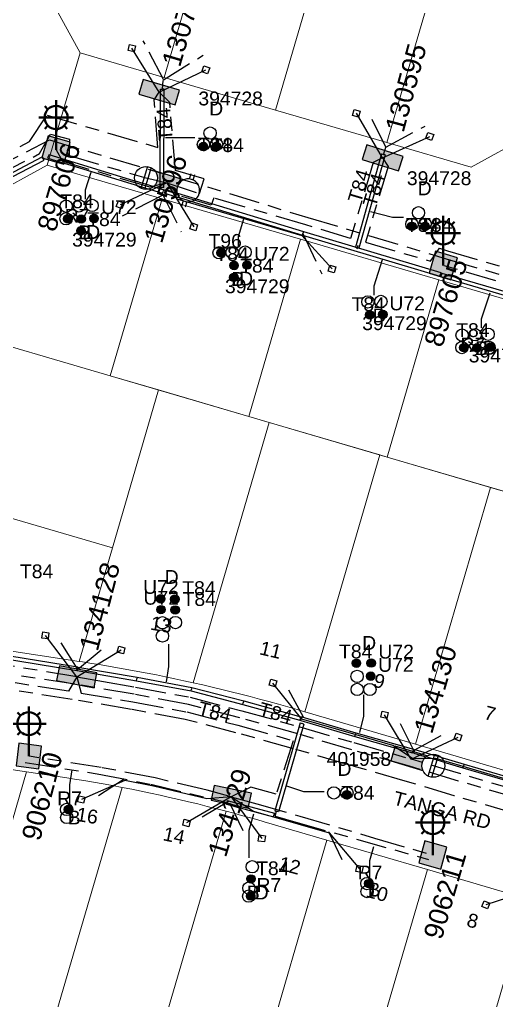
# Model space of a CAD drawing. Header units: metres. Extents: x 302050 to 303650, y 6239465 to 6240758.
# Drawn here: x 302207.6 to 302269.6, y 6239969.4 to 6240096.8 of the extents above; entities that cross this region are included whole.
import ezdxf
from ezdxf.enums import TextEntityAlignment as Align

# ---------------------------------------------------------------- set-up
doc = ezdxf.new("R2010")
doc.units = ezdxf.units.M
doc.linetypes.add('Cable Exist UG', pattern=[8.2, 4, -1.2, 1.8, -1.2])
doc.layers.get('0').update_dxf_attribs({"color": 6})
doc.layers.add('Cadastre Land Parcels_SP_EXT', color=9, linetype='Continuous', lineweight=5)
doc.layers.add('Cadastre Roads_SP_EXT', color=9, linetype='Continuous', lineweight=5)
for name, color, linetype in [('Duct_SP_EXT', 7, 'Continuous'), ('Equip_LV_EXT', 7, 'Continuous'), ('Equip_SP_SL_EXT', 7, 'Continuous'), ('Mains_HV_EXT', 7, 'Continuous'), ('Mains_LV_EXT', 7, 'Continuous'), ('Mains_LV_SL_EXT', 7, 'Continuous'), ('Notes', 7, 'Continuous'), ('Services_SP_EXT', 7, 'Continuous'), ('SupportsUG_SP_LV_EXT', 7, 'Continuous'), ('SupportsUG_SP_LV_SL_EXT', 7, 'Continuous'), ('Trench_SP_EXT', 7, 'Continuous')]:
    doc.layers.add(name, color=color, linetype=linetype)
doc.styles.add('COLUMN_LABEL', font='arial.ttf')
doc.styles.add('iecARIAL', font='arial.ttf', dxfattribs={"height": 2})
doc.styles.add('POLE_LABEL', font='arial.ttf')
doc.styles.get("Standard").update_dxf_attribs({"font": 'arial.ttf'})

# ---------------------------------------------------------------- blocks, each defined once
blk = doc.blocks.new('COLUMN_EXT')
blk.add_hatch(color=256).paths.add_polyline_path([(-1.49, 1.48), (-1.49, -1.49), (1.48, -1.49), (1.48, 1.48)])
blk.add_lwpolyline([(-1.49, -1.49), (1.48, -1.49), (1.48, 1.48), (-1.49, 1.48)], close=True)
for tag, height, style, flags, p in [('ASSET_NUM', 2.5, 'COLUMN_LABEL', 8, (2, 2)), ('STRUCTURE_PLANT_NUMBER', 0.2, 'POLE_LABEL', 9, (1.81, 0.03)), ('STREET_CODE', 0.2, 'COLUMN_LABEL', 9, (1.81, -0.2))]:
    blk.add_attdef(tag, text='', height=height, dxfattribs=dict(style=style, flags=flags)).set_placement(p, align=Align.MIDDLE_LEFT)
at = {"flags": 9}
for tag, p in [('COLUMN_TYPE', (1.81, -0.4)), ('OWNED_BY', (1.81, -0.6)), ('STATE', (1.81, -0.8)), ('USAGE', (1.81, -1)), ('LEGEND', (1.81, -1.2)), ('STREETNAME', (1.81, -1.6)), ('SUBURB', (1.81, -1.8)), ('LOCATION', (1.81, -1.4)), ('NOTES', (1.81, -2))]:
    blk.add_attdef(tag, text='', height=0.2, dxfattribs=at).set_placement(p, align=Align.MIDDLE_LEFT)
at = {"flags": 1}
blk.add_attdef('Z', (1.81, -2.35), '', height=0.2, dxfattribs=at)
blk = doc.blocks.new('PILLAR_EXT')
blk.add_hatch(color=256).paths.add_polyline_path([(-2.475, 0.99), (-2.475, -0.99), (2.475, -0.99), (2.475, 0.99)])
blk.add_lwpolyline([(-2.475, -0.99), (2.475, -0.99), (2.475, 0.99), (-2.475, 0.99)], close=True)
at = {"style": 'iecARIAL', "flags": 8}
blk.add_attdef('ASSET_NUM', (1.5, 3.5), '', height=2.5, dxfattribs=at)
for tag, p, flags in [('OWNED_BY', (0, -0.2), 9), ('STATE', (0, -0.4), 9), ('SUPPORT_TYPE', (0, -0.6), 9), ('USAGE', (0, -0.8), 9), ('LEGEND', (0, -1), 9), ('LOCATION', (0, -1.2), 9), ('NOTES', (0, -1.4), 9), ('STREETNAME', (0, -1.8), 9), ('SUBURB', (0, -2), 1), ('PARENT', (0, -1.6), 9)]:
    blk.add_attdef(tag, p, '', height=0.2, dxfattribs=dict(flags=flags))
blk = doc.blocks.new('DUCT_EXT')
blk.add_circle((0, 0.8), 0.8)
at = {"flags": 1}
blk.add_attdef('Z', (0, 0), '', height=0.2, dxfattribs=at)
at = {"flags": 9}
for tag, p in [('DUCT_CODE', (0, 0)), ('XSECT_TYPE', (0, -0.2)), ('STATE', (0, -0.6)), ('FB_REFERENCE', (0, -0.4)), ('NOTES', (0, -0.8))]:
    blk.add_attdef(tag, text='', height=0.2, dxfattribs=at).set_placement(p, align=Align.MIDDLE_LEFT)
blk = doc.blocks.new('SL_LANTERN_EXT')
at = {"lineweight": 40}
for p, q in [((0, 1.97), (0, 6.47)), ((-1.46, 5.68), (-1.06, 5.28)), ((1.46, 5.68), (1.06, 5.28)), ((-2.25, 4.22), (2.25, 4.22)), ((-1.46, 2.76), (-1.06, 3.16)), ((0, 0), (0, 2.72)), ((1.46, 2.76), (1.06, 3.16))]:
    blk.add_line(p, q, dxfattribs=at)
blk.add_circle((0, 4.22), 1.5, dxfattribs=at)
at = {"style": 'iecARIAL', "flags": 9}
blk.add_attdef('ASSET_NUM', (1.5, 1.5), '', height=2.5, dxfattribs=at)
for tag, p, height, flags in [('CONSTRUCTED_VOLTAGE', (0.98, -0.65), 0.2, 9), ('CONTROL_TYPE', (0.98, -0.85), 0.2, 9), ('LANTERN_PURPOSE', (0.98, -1.05), 0.2, 9), ('LANTERN_TYPE', (0.98, -1.25), 0.2, 9), ('NO_PHASES', (0.98, -1.45), 0.2, 9), ('LNUMBER', (2.18, -3.25), 2.5, 8), ('OPERATING_VOLTAGE', (0.98, -1.65), 0.2, 9), ('ORIENTATION', (0.98, -1.85), 0.2, 9), ('OWNED_BY', (0.98, -2.05), 0.2, 9), ('STATE', (0.98, -2.25), 0.2, 9), ('USAGE', (0.98, -2.45), 0.2, 9), ('CEXIST', (0.98, -2.65), 0.2, 9), ('CNEW', (0.98, -2.85), 0.2, 9), ('CNUMBER', (0.98, -3.05), 0.2, 9), ('CREMOVE', (0.98, -3.25), 0.2, 9), ('CREPLACE', (0.98, -3.45), 0.2, 9), ('LKINGHEIGHT', (0.98, -3.65), 0.2, 9), ('LBRACKET', (0.98, -3.85), 0.2, 9), ('LBRACKETVOCAB', (0.98, -4.05), 0.2, 9), ('LCATEGORY', (0.98, -4.25), 0.2, 9), ('LCHARGE1', (0.98, -4.45), 0.2, 9), ('LCHARGE1PERCENT', (0.98, -4.65), 0.2, 9), ('LCHARGE2', (0.98, -4.85), 0.2, 9), ('LCHARGE2PERCENT', (0.98, -5.05), 0.2, 9), ('LCHARGE3', (0.98, -5.25), 0.2, 9), ('LCHARGE3PERCENT', (0.98, -5.45), 0.2, 9), ('LEXIST', (0.98, -5.65), 0.2, 9), ('LLAMP', (0.98, -5.85), 0.2, 9), ('LLAMPVOCAB', (0.98, -6.05), 0.2, 9), ('LMAST', (0.98, -6.25), 0.2, 9), ('LMASTVOCAB', (0.98, -6.45), 0.2, 9), ('LNEW', (0.98, -6.65), 0.2, 9), ('LANTNUMBER', (0.98, -6.85), 0.2, 9), ('LOUTREACH', (0.98, -7.25), 0.2, 9), ('LOUTREACHVOCAB', (0.98, -7.45), 0.2, 9), ('LRATECODE', (0.98, -7.65), 0.2, 9), ('LREMOVE', (0.98, -7.85), 0.2, 9), ('LREPLACE', (0.98, -8.05), 0.2, 9), ('LTYPE', (0.98, -8.25), 0.2, 9), ('LTYPEVOCAB', (0.98, -8.45), 0.2, 9), ('LEGEND', (0.98, -8.65), 0.2, 9), ('LOCATION', (0.98, -8.85), 0.2, 9), ('NOTES', (0.98, -9.05), 0.2, 9), ('STREETNAME', (0.98, -9.25), 0.2, 9), ('SUBURB', (0.98, -9.45), 0.2, 1)]:
    blk.add_attdef(tag, p, '', height=height, dxfattribs=dict(flags=flags))
blk = doc.blocks.new('CCP_EXT')
at = {"flags": 9}
for tag, p in [('STATE', (0, -1.8)), ('LEGEND', (0, -1.4)), ('LIFE_SUPPORT', (0, -1.6)), ('NOTES', (0, -2))]:
    blk.add_attdef(tag, text='', height=0.2, dxfattribs=at).set_placement(p, align=Align.MIDDLE_LEFT)
blk.add_wipeout([(0, 0.57), (0.57, 0), (0, -0.57), (-0.57, 0)])
blk.add_lwpolyline([(-0.57, 0), (0, 0.57), (0.57, 0), (0, -0.57), (-0.57, 0)])
at = {"flags": 1}
blk.add_attdef('Z', (0, 0), '', height=0.2, dxfattribs=at)
at = {"flags": 9}
for tag, p in [('CCP_TYPE', (0, 0)), ('CONSTRUCTED_VOLTAGE', (0, -0.2)), ('OPERATING_VOLTAGE', (0, -0.6)), ('ORIENTATION', (0, -0.8)), ('OWNED_BY', (0, -1)), ('NO_PHASES', (0, -0.4)), ('USAGE', (0, -1.2))]:
    blk.add_attdef(tag, text='', height=0.2, dxfattribs=at).set_placement(p, align=Align.MIDDLE_LEFT)
blk = doc.blocks.new('LV_UG_LINKS_OPEN_EXT')
for p, q in [((-0.25, 1.47), (-0.25, 2.22)), ((0.25, 1.47), (0.25, 2.22)), ((-0.25, -1.47), (-0.25, -2.22)), ((0.25, -1.47), (0.25, -2.22))]:
    blk.add_line(p, q)
at = {"flags": 9}
for tag, p in [('ACTUAL_STATUS', (0, 0)), ('CONSTRUCTED_VOLTAGE', (0, -0.2)), ('OPERATING_VOLTAGE', (0, -0.6)), ('ORIENTATION', (0, -0.8)), ('STATE', (0, -1)), ('SWITCH_TYPE', (0, -1.2)), ('NO_PHASES', (0, -0.4)), ('USAGE', (0, -1.4)), ('NOTES', (0, -1.6))]:
    blk.add_attdef(tag, text='', height=0.2, dxfattribs=at).set_placement(p, align=Align.MIDDLE_LEFT)
at = {"flags": 1}
blk.add_attdef('Z', (0, 0), '', height=0.2, dxfattribs=at)
blk.add_wipeout([(-0.25, 1.47), (-0.43, 1.43), (-0.61, 1.36), (-0.77, 1.28), (-0.93, 1.17), (-1.07, 1.05), (-1.19, 0.9), (-1.29, 0.75), (-1.38, 0.58), (-1.44, 0.4), (-1.48, 0.22), (-1.49, 0.03), (-1.49, -0.16), (-1.45, -0.34), (-1.4, -0.52), (-1.32, -0.69), (-1.23, -0.85), (-1.11, -1), (-0.98, -1.13), (-0.83, -1.24), (-0.66, -1.34), (-0.49, -1.41), (-0.31, -1.46), (-0.13, -1.49), (0.06, -1.49), (0.25, -1.47), (0.43, -1.43), (0.61, -1.36), (0.77, -1.28), (0.93, -1.17), (1.07, -1.05), (1.19, -0.9), (1.29, -0.75), (1.38, -0.58), (1.44, -0.4), (1.48, -0.22), (1.49, -0.03), (1.49, 0.16), (1.45, 0.34), (1.4, 0.52), (1.32, 0.69), (1.23, 0.85), (1.11, 1), (0.98, 1.13), (0.83, 1.24), (0.66, 1.34), (0.49, 1.41), (0.31, 1.46), (0.13, 1.49), (-0.06, 1.49)])
blk.add_lwpolyline([(0, -1.49, 1), (0, 1.49, 1)], format="xyb", close=True)
blk = doc.blocks.new('LV_UG_LINKS_CLOSED_EXT')
blk.add_wipeout([(-1.06, 1.06), (-1.18, 0.92), (-1.29, 0.76), (-1.37, 0.59), (-1.43, 0.42), (-1.48, 0.23), (-1.49, 0.05), (-1.49, -0.14), (-1.46, -0.33), (-1.41, -0.51), (-1.33, -0.68), (-1.24, -0.84), (-1.12, -0.99), (-0.99, -1.12), (-0.84, -1.24), (-0.68, -1.33), (-0.51, -1.41), (-0.33, -1.46), (-0.14, -1.49), (0.05, -1.49), (0.23, -1.48), (0.42, -1.43), (0.59, -1.37), (0.76, -1.29), (0.92, -1.18), (1.06, -1.06), (1.18, -0.92), (1.29, -0.76), (1.37, -0.59), (1.43, -0.42), (1.48, -0.23), (1.49, -0.05), (1.49, 0.14), (1.46, 0.33), (1.41, 0.51), (1.33, 0.68), (1.24, 0.84), (1.12, 0.99), (0.99, 1.12), (0.84, 1.24), (0.68, 1.33), (0.51, 1.41), (0.33, 1.46), (0.14, 1.49), (-0.05, 1.49), (-0.23, 1.48), (-0.42, 1.43), (-0.59, 1.37), (-0.76, 1.29), (-0.92, 1.18)])
for p, q in [((-0.25, -1.48), (-0.25, 1.48)), ((0.25, -1.48), (0.25, 1.48))]:
    blk.add_line(p, q)
blk.add_circle((0, 0), 1.5)
at = {"flags": 9}
for tag, p in [('ACTUAL_STATUS', (0, 0)), ('CONSTRUCTED_VOLTAGE', (0, -0.2)), ('OPERATING_VOLTAGE', (0, -0.6)), ('ORIENTATION', (0, -0.8)), ('STATE', (0, -1)), ('SWITCH_TYPE', (0, -1.2)), ('NO_PHASES', (0, -0.4)), ('USAGE', (0, -1.4)), ('NOTES', (0, -1.6))]:
    blk.add_attdef(tag, text='', height=0.2, dxfattribs=at).set_placement(p, align=Align.MIDDLE_LEFT)
at = {"flags": 1}
blk.add_attdef('Z', (0, 0), '', height=0.2, dxfattribs=at)
blk = doc.blocks.new('CABLE_LARGE_EXT')
h = blk.add_hatch(color=256)
edge = h.paths.add_edge_path()
edge.add_arc((0, 0.55), 0.55, 0, 360)
blk.add_circle((0, 0.55), 0.55)
at = {"flags": 1}
blk.add_attdef('Z', (0, 0), '', height=0.2, dxfattribs=at)
at = {"flags": 9}
for tag, p in [('COND_CODE', (0, 0)), ('STATE', (0, -0.4)), ('XSECT_SIZE', (0, -0.6)), ('FB_REFERENCE', (0, -0.2)), ('NOTES', (0, -0.8))]:
    blk.add_attdef(tag, text='', height=0.2, dxfattribs=at).set_placement(p, align=Align.MIDDLE_LEFT)

msp = doc.modelspace()

# ---------------------------------------------------------------- linework, layer by layer
at = {"layer": 'Cadastre Land Parcels_SP_EXT', "linetype": 'Continuous'}
for points in [[(302234.74, 6240117.97), (302218.05, 6240122.86), (302211.35, 6240099.94), (302215.42, 6240092.49), (302226.35, 6240089.29), (302234.74, 6240117.97)], [(302249.23, 6240113.73), (302234.74, 6240117.97), (302226.35, 6240089.29), (302240.84, 6240085.05), (302249.23, 6240113.73)], [(302263.72, 6240109.49), (302249.23, 6240113.73), (302240.84, 6240085.05), (302255.33, 6240080.81), (302263.72, 6240109.49)], [(302273.7, 6240081.68), (302280.41, 6240104.6), (302263.72, 6240109.49), (302255.33, 6240080.81), (302266.26, 6240077.61), (302273.7, 6240081.68)], [(302226.1, 6240073.52), (302211.15, 6240077.9), (302203.7, 6240073.83), (302198.64, 6240056.58), (302219.36, 6240050.5), (302226.1, 6240073.52)], [(302244.1, 6240068.25), (302226.1, 6240073.52), (302219.36, 6240050.5), (302237.36, 6240045.23), (302244.1, 6240068.25)], [(302262.09, 6240062.98), (302244.1, 6240068.25), (302237.36, 6240045.23), (302255.36, 6240039.95), (302262.09, 6240062.98)], [(302278.75, 6240051.09), (302276.72, 6240058.7), (302262.09, 6240062.98), (302255.36, 6240039.95), (302273.9, 6240034.52), (302278.75, 6240051.09)], [(302225.62, 6240048.67), (302219.36, 6240050.5), (302198.64, 6240056.58), (302192.66, 6240036.05), (302219.63, 6240028.16), (302225.62, 6240048.67)], [(302240.02, 6240044.45), (302237.36, 6240045.23), (302225.62, 6240048.67), (302219.63, 6240028.16), (302215.31, 6240013.4), (302215.74, 6240013.33), (302216.94, 6240013.14), (302218.15, 6240012.95), (302219.35, 6240012.75), (302220.56, 6240012.54), (302221.76, 6240012.32), (302222.96, 6240012.1), (302224.16, 6240011.87), (302225.35, 6240011.64), (302226.55, 6240011.39), (302227.75, 6240011.14), (302228.94, 6240010.89), (302230.13, 6240010.63), (302240.02, 6240044.45)], [(302254.41, 6240040.23), (302240.02, 6240044.45), (302230.13, 6240010.63), (302231.37, 6240010.34), (302232.61, 6240010.06), (302233.84, 6240009.76), (302235.07, 6240009.46), (302236.31, 6240009.15), (302237.54, 6240008.83), (302238.76, 6240008.51), (302239.99, 6240008.18), (302241.21, 6240007.84), (302242.43, 6240007.49), (302243.65, 6240007.14), (302244.65, 6240006.85), (302254.41, 6240040.23)], [(302268.81, 6240036.01), (302255.36, 6240039.95), (302254.41, 6240040.23), (302244.65, 6240006.85), (302259.05, 6240002.63), (302268.81, 6240036.01)], [(302219.63, 6240028.16), (302192.66, 6240036.05), (302188.97, 6240023.44), (302193.22, 6240016.77), (302215.31, 6240013.4), (302219.63, 6240028.16)], [(302283.21, 6240031.79), (302273.9, 6240034.52), (302268.81, 6240036.01), (302259.05, 6240002.63), (302273.45, 6239998.42), (302283.21, 6240031.79)], [(302208.47, 6239999.07), (302188.92, 6240002.06), (302181.3, 6239997.21), (302179.32, 6239990.41), (302203.83, 6239983.21), (302208.47, 6239999.07)], [(302220.9, 6239997.03), (302219.66, 6239997.26), (302218.42, 6239997.49), (302217.18, 6239997.7), (302215.93, 6239997.92), (302214.69, 6239998.12), (302213.44, 6239998.31), (302208.47, 6239999.07), (302203.83, 6239983.21), (302199.88, 6239969.71), (302211.89, 6239966.2), (302220.9, 6239997.03)], [(302234.41, 6239993.94), (302233.19, 6239994.26), (302231.97, 6239994.57), (302230.75, 6239994.88), (302229.52, 6239995.17), (302228.29, 6239995.46), (302227.07, 6239995.74), (302225.84, 6239996.01), (302224.6, 6239996.28), (302223.37, 6239996.54), (302222.14, 6239996.78), (302220.9, 6239997.03), (302211.89, 6239966.2), (302225.16, 6239962.32), (302234.41, 6239993.94)], [(302247.52, 6239990.18), (302239.38, 6239992.56), (302238.39, 6239992.85), (302237.4, 6239993.13), (302236.4, 6239993.4), (302235.41, 6239993.68), (302234.41, 6239993.94), (302225.16, 6239962.32), (302238.26, 6239958.48), (302247.52, 6239990.18)], [(302260.61, 6239986.35), (302247.52, 6239990.18), (302238.26, 6239958.48), (302251.34, 6239954.65), (302260.61, 6239986.35)], [(302273.69, 6239982.52), (302260.61, 6239986.35), (302251.34, 6239954.65), (302264.43, 6239950.83), (302273.69, 6239982.52)]]:
    msp.add_lwpolyline(points, close=True, dxfattribs=at)
at = {"layer": 'Duct_SP_EXT'}
for p, q in [((302225.9, 6240087.76), (302226.14, 6240087.76)), ((302226.38, 6240087.76), (302226.14, 6240087.76)), ((302203.58, 6240075.32), (302210.52, 6240078.95)), ((302210.52, 6240078.95), (302210.63, 6240078.74)), ((302210.74, 6240078.52), (302210.63, 6240078.74)), ((302211.24, 6240078.81), (302211.31, 6240079.04)), ((302211.38, 6240079.27), (302211.31, 6240079.04)), ((302254.64, 6240079.36), (302251.22, 6240067.22)), ((302255.1, 6240079.23), (302251.68, 6240067.09)), ((302254.64, 6240079.36), (302254.87, 6240079.29)), ((302255.1, 6240079.23), (302254.87, 6240079.29)), ((302203.8, 6240074.9), (302210.74, 6240078.52)), ((302244.33, 6240068.79), (302244.4, 6240069.02)), ((302244.47, 6240069.25), (302244.4, 6240069.02)), ((302251.22, 6240067.22), (302251.45, 6240067.16)), ((302251.68, 6240067.09), (302251.45, 6240067.16)), ((302262.22, 6240063.47), (302262.28, 6240063.7)), ((302262.35, 6240063.93), (302262.28, 6240063.7)), ((302262.35, 6240063.41), (302262.42, 6240063.64)), ((302262.35, 6240063.41), (302276.71, 6240059.19)), ((302262.48, 6240063.87), (302262.42, 6240063.64)), ((302262.48, 6240063.87), (302276.84, 6240059.65)), ((302215.01, 6240012.2), (302215.05, 6240012.44)), ((302215.09, 6240012.68), (302215.05, 6240012.44)), ((302215.06, 6240012.2), (302215.1, 6240012.43)), ((302215.06, 6240012.2), (302215.1, 6240012.43)), ((302215.09, 6240012.68), (302215.14, 6240012.67)), ((302215.14, 6240012.67), (302215.1, 6240012.43)), ((302215.14, 6240012.67), (302215.1, 6240012.43)), ((302215.14, 6240012.67), (302222.84, 6240011.37)), ((302215.01, 6240012.2), (302215.06, 6240012.2)), ((302215.06, 6240012.2), (302222.76, 6240010.89)), ((302222.76, 6240010.89), (302222.8, 6240011.13)), ((302222.84, 6240011.37), (302222.8, 6240011.13)), ((302222.84, 6240011.37), (302229.98, 6240010.03)), ((302222.76, 6240010.89), (302229.87, 6240009.56)), ((302229.98, 6240010.03), (302229.92, 6240009.79)), ((302229.98, 6240010.03), (302236.71, 6240008.28)), ((302229.87, 6240009.56), (302229.92, 6240009.79)), ((302229.87, 6240009.56), (302236.58, 6240007.81)), ((302236.58, 6240007.81), (302236.65, 6240008.04)), ((302236.58, 6240007.81), (302244.02, 6240005.75)), ((302236.71, 6240008.28), (302236.65, 6240008.04)), ((302236.71, 6240008.28), (302244.14, 6240006.21)), ((302244.14, 6240006.21), (302244.08, 6240005.98)), ((302244.14, 6240006.21), (302244.08, 6240005.98)), ((302244.14, 6240006.21), (302244.25, 6240006.19)), ((302244.25, 6240006.19), (302244.18, 6240005.96)), ((302244.25, 6240006.19), (302251.29, 6240004.12)), ((302244.06, 6240005.4), (302240.75, 6239993.99)), ((302244.52, 6240005.26), (302241.21, 6239993.86)), ((302244.02, 6240005.75), (302244.08, 6240005.98)), ((302244.02, 6240005.75), (302244.08, 6240005.98)), ((302244.02, 6240005.75), (302244.11, 6240005.72)), ((302244.06, 6240005.4), (302244.29, 6240005.33)), ((302244.11, 6240005.72), (302244.18, 6240005.96)), ((302244.11, 6240005.72), (302251.16, 6240003.66)), ((302244.52, 6240005.26), (302244.29, 6240005.33)), ((302251.16, 6240003.66), (302251.22, 6240003.89)), ((302251.16, 6240003.66), (302258.64, 6240001.51)), ((302251.29, 6240004.12), (302251.22, 6240003.89)), ((302251.29, 6240004.12), (302258.78, 6240001.98)), ((302258.64, 6240001.51), (302258.71, 6240001.75)), ((302258.64, 6240001.51), (302258.65, 6240001.51)), ((302258.65, 6240001.51), (302258.72, 6240001.74)), ((302258.78, 6240001.98), (302258.71, 6240001.75)), ((302258.79, 6240001.97), (302258.72, 6240001.74)), ((302258.78, 6240001.98), (302258.79, 6240001.97)), ((302265.21, 6239999.58), (302265.28, 6239999.81)), ((302265.35, 6240000.04), (302265.28, 6239999.81)), ((302265.35, 6240000.04), (302273.22, 6239997.74)), ((302265.21, 6239999.58), (302273.09, 6239997.28)), ((302234.45, 6239994.85), (302234.51, 6239995.08)), ((302234.45, 6239994.85), (302240.56, 6239993.21)), ((302234.57, 6239995.31), (302234.51, 6239995.08)), ((302234.57, 6239995.31), (302240.69, 6239993.68)), ((302240.56, 6239993.21), (302240.62, 6239993.44)), ((302240.69, 6239993.68), (302240.62, 6239993.44)), ((302240.75, 6239993.99), (302240.98, 6239993.93)), ((302241.21, 6239993.86), (302240.98, 6239993.93))]:
    msp.add_line(p, q, dxfattribs=at)
for points in [[(302230.36, 6240081.45), (302228.93, 6240081.45), (302226.52, 6240081.44)], [(302216.13, 6240073.47), (302216.13, 6240074.66), (302216.85, 6240076.97)], [(302214.48, 6240071.7), (302215.17, 6240071.18)], [(302257.47, 6240071.09), (302256.04, 6240071.09), (302253.19, 6240071.83)], [(302236.01, 6240067.41), (302236.01, 6240068.6), (302236.74, 6240070.92)], [(302253.67, 6240061), (302253.67, 6240062.19), (302254.74, 6240065.61)], [(302267.6, 6240056.73), (302267.6, 6240057.92), (302268.77, 6240061.28)], [(302265.95, 6240054.96), (302266.65, 6240054.44)], [(302226.93, 6240015.65), (302226.93, 6240012.74), (302226.63, 6240010.73)], [(302226.93, 6240015.65), (302226.93, 6240012.74), (302226.63, 6240010.73)], [(302252.26, 6240009.04), (302252.26, 6240006.27), (302251.76, 6240004.17)], [(302214.08, 6239994.8), (302214.08, 6239997.35), (302214.39, 6239999.3)], [(302247.18, 6239996.46), (302244.5, 6239996.46), (302242.29, 6239997.17)], [(302237.42, 6239987.9), (302237.42, 6239991.47), (302238.03, 6239993.59)], [(302253.09, 6239985.2), (302253.09, 6239987.55), (302253.61, 6239989.34)]]:
    msp.add_lwpolyline(points, dxfattribs=at)
at = {"layer": 'Mains_LV_EXT', "linetype": 'Cable Exist UG'}
msp.add_lwpolyline([(302254.77, 6240078.83), (302255.47, 6240077.71), (302255.47, 6240077.71), (302252.53, 6240067.86), (302261.01, 6240065.42), (302262.14, 6240067.09), (302262.14, 6240067.09), (302263.22, 6240066.77), (302277.13, 6240062.67), (302277.35, 6240060.57)], dxfattribs=at)
at = {"layer": 'Mains_LV_SL_EXT', "linetype": 'Cable Exist UG'}
msp.add_lwpolyline([(302277.35, 6240060.57), (302262.65, 6240064.85)], dxfattribs=at)
at = {"layer": 'Trench_SP_EXT', "linetype": 'Cable Exist UG'}
for points in [[(302226.27, 6240089), (302223.64, 6240094.06)], [(302226.14, 6240087.77), (302226.24, 6240088.9)], [(302255.17, 6240080.23), (302252.88, 6240084.84)], [(302254.88, 6240079.21), (302255.21, 6240080.37)], [(302226.24, 6240073.96), (302228.57, 6240069.23)], [(302251.54, 6240067.46), (302251.4, 6240066.96)], [(302215.1, 6240012.43), (302212.69, 6240016.24)], [(302215.1, 6240012.35), (302218.74, 6240015.41)], [(302244.47, 6240006.16), (302242.4, 6240010.03)], [(302258.88, 6240001.73), (302256.79, 6240005.9)], [(302258.88, 6240001.89), (302262.68, 6240003.95)], [(302221.17, 6239998.09), (302217.31, 6239995.6)], [(302234.86, 6239995.03), (302236.73, 6239991.17)], [(302240.8, 6239993.29), (302240.98, 6239993.93)], [(302247.71, 6239991.28), (302249.59, 6239987.4)]]:
    msp.add_lwpolyline(points, dxfattribs=at)

# ---------------------------------------------------------------- block references
at = {"layer": 'Duct_SP_EXT'}
for name, p in [('DUCT_EXT', (302232.33, 6240081.26)), ('DUCT_EXT', (302231.46, 6240079.76)), ('DUCT_EXT', (302233.17, 6240079.76)), ('CABLE_LARGE_EXT', (302231.46, 6240079.76)), ('CABLE_LARGE_EXT', (302233.17, 6240079.76)), ('DUCT_EXT', (302259.43, 6240070.9)), ('DUCT_EXT', (302258.57, 6240069.4)), ('CABLE_LARGE_EXT', (302258.57, 6240069.4)), ('DUCT_EXT', (302260.28, 6240069.4)), ('CABLE_LARGE_EXT', (302260.28, 6240069.4)), ('DUCT_EXT', (302248.42, 6239995.52)), ('DUCT_EXT', (302250.12, 6239995.52)), ('CABLE_LARGE_EXT', (302250.12, 6239995.52))]:
    msp.add_blockref(name, p, dxfattribs=at)
for name, p, rotation in [('DUCT_EXT', (302214.42, 6240072.55), 90.10283682453147), ('DUCT_EXT', (302216.11, 6240072.59), 89.92000011622959), ('DUCT_EXT', (302217.8, 6240072.65), 89.92000011622959), ('DUCT_EXT', (302214.4, 6240070.93), 90.10283682453147), ('CABLE_LARGE_EXT', (302214.39, 6240070.91), 89.92000011622959), ('CABLE_LARGE_EXT', (302216.12, 6240070.89), 89.92000011622959), ('CABLE_LARGE_EXT', (302217.8, 6240070.95), 89.92000011622959), ('CABLE_LARGE_EXT', (302216.09, 6240069.36), 89.92000011622959), ('DUCT_EXT', (302234.31, 6240066.5), 90.10283682453147), ('DUCT_EXT', (302236, 6240066.53), 89.92000011622959), ('DUCT_EXT', (302237.68, 6240066.59), 89.92000011622959), ('CABLE_LARGE_EXT', (302234.31, 6240066.5), 89.92000011622959), ('CABLE_LARGE_EXT', (302236, 6240064.84), 89.92000011622959), ('CABLE_LARGE_EXT', (302237.69, 6240064.9), 89.92000011622959), ('CABLE_LARGE_EXT', (302235.97, 6240063.3), 89.92000011622959), ('DUCT_EXT', (302253.66, 6240060.12), 89.92000011622959), ('DUCT_EXT', (302255.34, 6240060.18), 89.92000011622959), ('CABLE_LARGE_EXT', (302253.66, 6240058.42), 89.92000011622959), ('CABLE_LARGE_EXT', (302255.35, 6240058.48), 89.92000011622959), ('DUCT_EXT', (302265.89, 6240055.81), 90.10283682453147), ('DUCT_EXT', (302267.58, 6240055.85), 89.92000011622959), ('DUCT_EXT', (302269.27, 6240055.91), 89.92000011622959), ('DUCT_EXT', (302265.87, 6240054.19), 90.10283682453147), ('CABLE_LARGE_EXT', (302265.86, 6240054.17), 89.92000011622959), ('CABLE_LARGE_EXT', (302267.59, 6240054.15), 89.92000011622959), ('CABLE_LARGE_EXT', (302269.27, 6240054.21), 89.92000011622959), ('CABLE_LARGE_EXT', (302225.36, 6240021.54), 269.7238681889388), ('CABLE_LARGE_EXT', (302227.2, 6240021.5), 269.7238681889388), ('CABLE_LARGE_EXT', (302225.4, 6240020.13), 269.7238681889388), ('CABLE_LARGE_EXT', (302227.24, 6240020.09), 269.7238681889388), ('DUCT_EXT', (302225.34, 6240018.42), 269.7566148159151), ('DUCT_EXT', (302227.02, 6240018.46), 269.7566148159151), ('DUCT_EXT', (302225.33, 6240016.71), 269.7566148159151), ('CABLE_LARGE_EXT', (302251.91, 6240013.16), 89.88756997851699), ('CABLE_LARGE_EXT', (302253.83, 6240013.19), 89.88756997851699), ('DUCT_EXT', (302252.25, 6240011.46), 89.92919193085177), ('CABLE_LARGE_EXT', (302253.77, 6240011.49), 89.88756997851699), ('DUCT_EXT', (302252.26, 6240009.76), 89.92919193085177), ('DUCT_EXT', (302253.91, 6240009.75), 89.92919193085177), ('DUCT_EXT', (302214.48, 6239994.15), 89.23948123024701), ('DUCT_EXT', (302214.49, 6239993.12), 90.0000000000002), ('DUCT_EXT', (302238.62, 6239986.71), 89.9508370394316), ('CABLE_LARGE_EXT', (302238.2, 6239985.14), 89.91809042949787), ('DUCT_EXT', (302238.17, 6239983.94), 90.0000000000002), ('DUCT_EXT', (302253.53, 6239984.52), 89.23948123024701), ('DUCT_EXT', (302238.15, 6239982.9), 89.23948123024701), ('CABLE_LARGE_EXT', (302238.15, 6239982.9), 88.9087837613995), ('DUCT_EXT', (302253.55, 6239983.49), 90.0000000000002)]:
    msp.add_blockref(name, p, dxfattribs=dict(at, rotation=rotation))
at = {"layer": 'Equip_SP_SL_EXT'}
for p in [(302212.31, 6240079.86), (302262.65, 6240064.85), (302208.76, 6240001.09), (302261.29, 6239988.24)]:
    msp.add_blockref('SL_LANTERN_EXT', p, dxfattribs=at)
at = {"layer": 'SupportsUG_SP_LV_EXT'}
ref = msp.add_blockref('PILLAR_EXT', (302225.71, 6240087.36), dxfattribs=dict(at, rotation=343.6567910658662))
ref.add_attrib('ASSET_NUM', '130741', dxfattribs={"layer": '0', "height": 2.5, "rotation": 73.6568, "style": 'iecARIAL'}).set_placement((302227.21, 6240090.86), align=Align.MIDDLE_LEFT)
ref = msp.add_blockref('PILLAR_EXT', (302254.77, 6240078.83), dxfattribs=dict(at, rotation=342.5329788859856))
ref.add_attrib('ASSET_NUM', '130595', dxfattribs={"layer": '0', "height": 2.5, "rotation": 74.8929, "style": 'iecARIAL'}).set_placement((302256.27, 6240082.33), align=Align.MIDDLE_LEFT)
ref = msp.add_blockref('PILLAR_EXT', (302226.71, 6240075.61), dxfattribs=dict(at, rotation=163.3090432196313))
ref.add_attrib('ASSET_NUM', '130596', dxfattribs={"layer": '0', "height": 2.5, "rotation": 73.309, "style": 'iecARIAL'}).set_placement((302228.21, 6240079.11), align=Align.MIDDLE_RIGHT)
ref = msp.add_blockref('PILLAR_EXT', (302215, 6240011.41), dxfattribs=dict(at, rotation=349.1694528342248))
ref.add_attrib('ASSET_NUM', '134128', dxfattribs={"layer": '0', "height": 2.5, "rotation": 75.3707, "style": 'iecARIAL'}).set_placement((302216.5, 6240014.91), align=Align.MIDDLE_LEFT)
ref = msp.add_blockref('PILLAR_EXT', (302258.48, 6240000.71), dxfattribs=dict(at, rotation=343.216936835879))
ref.add_attrib('ASSET_NUM', '134130', dxfattribs={"layer": '0', "height": 2.5, "rotation": 73.567, "style": 'iecARIAL'}).set_placement((302259.98, 6240004.21), align=Align.MIDDLE_LEFT)
ref = msp.add_blockref('PILLAR_EXT', (302235.08, 6239995.82), dxfattribs=dict(at, rotation=168.3465271991867))
ref.add_attrib('ASSET_NUM', '134129', dxfattribs={"layer": '0', "height": 2.5, "rotation": 73.0456, "style": 'iecARIAL'}).set_placement((302236.58, 6239999.32), align=Align.MIDDLE_RIGHT)
at = {"layer": 'SupportsUG_SP_LV_SL_EXT'}
ref = msp.add_blockref('COLUMN_EXT', (302212.31, 6240079.86), dxfattribs=dict(at, rotation=343.5660186216625))
ref.add_attrib('ASSET_NUM', '897606', dxfattribs={"layer": '0', "height": 2.5, "rotation": 73.566, "style": 'COLUMN_LABEL'}).set_placement((302214.31, 6240080.61), align=Align.MIDDLE_RIGHT)
ref = msp.add_blockref('COLUMN_EXT', (302262.65, 6240064.85), dxfattribs=dict(at, rotation=163.3271463231339))
ref.add_attrib('ASSET_NUM', '897605', dxfattribs={"layer": '0', "height": 2.5, "rotation": 73.3271, "style": 'COLUMN_LABEL'}).set_placement((302264.65, 6240065.6), align=Align.MIDDLE_RIGHT)
ref = msp.add_blockref('COLUMN_EXT', (302208.76, 6240001.09), dxfattribs=dict(at, rotation=172.6345337483661))
ref.add_attrib('ASSET_NUM', '906210', dxfattribs={"layer": '0', "height": 2.5, "rotation": 75.215, "style": 'COLUMN_LABEL'}).set_placement((302210.76, 6240001.84), align=Align.TOP_RIGHT)
ref = msp.add_blockref('COLUMN_EXT', (302261.29, 6239988.24), dxfattribs=dict(at, rotation=164.2993662541292))
ref.add_attrib('ASSET_NUM', '906211', dxfattribs={"layer": '0', "height": 2.5, "rotation": 73.7434, "style": 'COLUMN_LABEL'}).set_placement((302263.29, 6239988.99), align=Align.TOP_RIGHT)

# ---------------------------------------------------------------- texts
at = {"layer": 'Cadastre Land Parcels_SP_EXT'}
for s, rotation, p in [('13', 350.2482, (302224.46, 6240017.55)), ('11', 346.8807, (302238.65, 6240014.34)), ('9', 345.271, (302253.43, 6240010.16)), ('7', 345.2733, (302267.83, 6240005.95)), ('16', 350.9605, (302214.84, 6239992.69)), ('14', 348.2053, (302226.1, 6239990.18)), ('12', 345.268, (302241.1, 6239986.37)), ('10', 345.2744, (302252.48, 6239982.84)), ('8', 345.271, (302265.57, 6239979.01))]:
    msp.add_text(s, height=1.8, rotation=rotation, dxfattribs=at).set_placement(p)
at = {"layer": 'Duct_SP_EXT'}
for s, p in [('394728', (302230.81, 6240085.65)), ('D', (302232.22, 6240084.35)), ('T84', (302230.74, 6240079.67)), ('T84', (302232.4, 6240079.59)), ('394728', (302257.92, 6240075.29)), ('D', (302259.33, 6240073.98)), ('T84', (302212.86, 6240072.29)), ('R7', (302213.43, 6240070.41)), ('T84', (302257.79, 6240069.22)), ('T84', (302259.51, 6240069.22)), ('B', (302215.23, 6240068.25)), ('D', (302216.22, 6240068.3)), ('394729', (302214.39, 6240067.31)), ('T96', (302232.13, 6240067.14)), ('T84', (302233.02, 6240065.43)), ('U72', (302238.06, 6240065.47)), ('T84', (302236.24, 6240063.92)), ('B', (302235.12, 6240062.2)), ('D', (302236.11, 6240062.25)), ('394729', (302234.27, 6240061.25)), ('U72', (302255.65, 6240059.02)), ('T84', (302250.72, 6240058.92)), ('D', (302253.47, 6240057.45)), ('394729', (302252.11, 6240056.45)), ('T84', (302264.33, 6240055.55)), ('R7', (302264.9, 6240053.67)), ('B', (302266.8, 6240053.2)), ('D', (302267.8, 6240053.24)), ('394729', (302265.96, 6240052.25)), ('T84', (302207.61, 6240024.21)), ('D', (302226.43, 6240023.48)), ('U72', (302223.63, 6240022.18)), ('U72', (302223.68, 6240020.77)), ('T84', (302228.72, 6240022.02)), ('T84', (302228.76, 6240020.61)), ('D', (302252.11, 6240014.9)), ('T84', (302249.1, 6240013.79)), ('U72', (302254.21, 6240013.77)), ('U72', (302254.18, 6240012.05)), ('401958', (302247.49, 6239999.83)), ('D', (302248.9, 6239998.53)), ('T84', (302249.38, 6239995.42)), ('B', (302213.83, 6239992.22)), ('T84', (302238.32, 6239985.62)), ('R7', (302238.37, 6239983.45)), ('B', (302252.81, 6239982.84)), ('B', (302237.12, 6239982.47)), ('D', (302238.13, 6239982.47))]:
    msp.add_text(s, height=1.8, dxfattribs=at).set_placement(p)
at = {"layer": 'Mains_LV_EXT'}
for rotation, p in [(94.4375, (302227.48, 6240081.1)), (73.359, (302251.93, 6240072.85)), (73.359, (302253.86, 6240072.32)), (345.4098, (302230.6, 6240006.5)), (344.5005, (302238.52, 6240006.42))]:
    msp.add_text('T84', height=1.8, rotation=rotation, dxfattribs=at).set_placement(p)
at = {"layer": 'Notes'}
msp.add_text('TANGA RD', height=1.8, rotation=345.2744, dxfattribs=at).set_placement((302256, 6239994.85))

# ---------------------------------------------------------------- next in the draw order: block references
at = {"layer": 'Services_SP_EXT'}
for p, rotation in [((302222.17, 6240093.08), 301.6567910852074), ((302231.77, 6240090.27), 205.6567911718217), ((302251.35, 6240084.63), 300.5329792317438), ((302260.89, 6240081.62), 204.532979258142), ((302220.63, 6240072.74), 22.33257544130415), ((302230.21, 6240069.87), 118.332575272502), ((302248.19, 6240064.4), 29.19455540360814), ((302210.93, 6240016.77), 307.1694527771427), ((302220.76, 6240014.89), 211.1694527824272), ((302240.5, 6240010.59), 298.9997537418487), ((302255, 6240006.46), 301.2169366276012), ((302264.57, 6240003.57), 205.2169364642032), ((302215.6, 6239995.46), 30.08234720601152), ((302229.27, 6239992.42), 30.34652732448054), ((302239.06, 6239990.4), 126.3465272552924), ((302251.75, 6239986.43), 122.8867286850702), ((302268.2, 6239981.76), 22.81892331005164)]:
    msp.add_blockref('CCP_EXT', p, dxfattribs=dict(at, rotation=rotation))

# ---------------------------------------------------------------- next in the draw order: linework, layer by layer
at = {"layer": 'Cadastre Roads_SP_EXT', "linetype": 'Continuous'}
for points in [[(302273.7, 6240081.68), (302266.26, 6240077.61), (302255.33, 6240080.81), (302240.84, 6240085.05), (302226.35, 6240089.29), (302215.42, 6240092.49), (302211.15, 6240077.9), (302226.1, 6240073.52), (302244.1, 6240068.25), (302262.09, 6240062.98), (302276.72, 6240058.7)], [(302273.45, 6239998.42), (302259.05, 6240002.63), (302244.65, 6240006.85), (302243.65, 6240007.14), (302242.43, 6240007.49), (302241.21, 6240007.84), (302239.99, 6240008.18), (302238.76, 6240008.51), (302237.54, 6240008.83), (302236.31, 6240009.15), (302235.07, 6240009.46), (302233.84, 6240009.76), (302232.61, 6240010.06), (302231.37, 6240010.34), (302230.13, 6240010.63), (302228.94, 6240010.89), (302227.75, 6240011.14), (302226.55, 6240011.39), (302225.35, 6240011.64), (302224.16, 6240011.87), (302222.96, 6240012.1), (302221.76, 6240012.32), (302220.56, 6240012.54), (302219.35, 6240012.75), (302218.15, 6240012.95), (302216.94, 6240013.14), (302215.74, 6240013.33), (302215.31, 6240013.4), (302193.22, 6240016.77)], [(302188.92, 6240002.06), (302208.47, 6239999.07), (302213.44, 6239998.31), (302214.69, 6239998.12), (302215.93, 6239997.92), (302217.18, 6239997.7), (302218.42, 6239997.49), (302219.66, 6239997.26), (302220.9, 6239997.03), (302222.14, 6239996.78), (302223.37, 6239996.54), (302224.6, 6239996.28), (302225.84, 6239996.01), (302227.07, 6239995.74), (302228.29, 6239995.46), (302229.52, 6239995.17), (302230.75, 6239994.88), (302231.97, 6239994.57), (302233.19, 6239994.26), (302234.41, 6239993.94), (302235.41, 6239993.68), (302236.4, 6239993.4), (302237.4, 6239993.13), (302238.39, 6239992.85), (302239.38, 6239992.56), (302247.52, 6239990.18), (302260.61, 6239986.35), (302273.69, 6239982.52)]]:
    msp.add_lwpolyline(points, dxfattribs=at)
at = {"layer": 'Duct_SP_EXT'}
for p, q in [((302244.33, 6240068.79), (302262.22, 6240063.47)), ((302244.47, 6240069.25), (302262.35, 6240063.93)), ((302193.08, 6240016.32), (302215.09, 6240012.68)), ((302193, 6240015.85), (302215.01, 6240012.2))]:
    msp.add_line(p, q, dxfattribs=at)
at = {"layer": 'Mains_LV_EXT', "linetype": 'Cable Exist UG'}
for points in [[(302215, 6240011.41), (302194.92, 6240014.7), (302194.92, 6240014.7), (302192.17, 6240015.12), (302187.06, 6240023.15), (302190.98, 6240036.55)], [(302215, 6240011.41), (302213.91, 6240009.54), (302213.91, 6240009.54), (302202.28, 6240011.33), (302191.51, 6240012.99), (302189.21, 6240004.65), (302189.21, 6240004.65), (302179.61, 6239998.48), (302177.41, 6239990.97)], [(302215, 6240011.41), (302218.47, 6240010.78), (302218.47, 6240010.78), (302222.63, 6240010.07), (302229.74, 6240008.74), (302236.45, 6240007), (302243.98, 6240004.91), (302251.02, 6240002.85), (302258.52, 6240000.7)], [(302215, 6240011.41), (302215.57, 6240009.28), (302215.57, 6240009.28), (302222.29, 6240008.15), (302229.32, 6240006.83), (302235.94, 6240005.11), (302243.14, 6240003.1), (302240.93, 6239996.14), (302237.62, 6239997.04), (302235.08, 6239995.82)]]:
    msp.add_lwpolyline(points, dxfattribs=at)
at = {"layer": 'Mains_LV_SL_EXT', "linetype": 'Cable Exist UG'}
for points in [[(302235.08, 6239995.82), (302231.94, 6239996.65), (302231.94, 6239996.65), (302225.19, 6239998.26), (302218.17, 6239999.62), (302208.82, 6240001.08)], [(302235.08, 6239995.82), (302238.39, 6239994.9), (302238.39, 6239994.9), (302244.02, 6239993.29), (302253.72, 6239990.45), (302261.28, 6239988.24)]]:
    msp.add_lwpolyline(points, dxfattribs=at)
at = {"layer": 'Services_SP_EXT'}
for points in [[(302225.71, 6240087.36), (302222.17, 6240093.08)], [(302225.71, 6240087.36), (302231.77, 6240090.27)], [(302254.77, 6240078.83), (302251.35, 6240084.63)], [(302254.77, 6240078.83), (302260.89, 6240081.62)], [(302215, 6240011.41), (302210.93, 6240016.77)], [(302215, 6240011.41), (302220.76, 6240014.89)], [(302258.64, 6240000.78), (302256.1, 6240002.47), (302256.1, 6240002.47), (302251.31, 6240003.85), (302244.26, 6240005.91), (302240.5, 6240010.59)], [(302258.48, 6240000.71), (302255, 6240006.46)], [(302235.08, 6239995.82), (302231.9, 6239995.56), (302231.9, 6239995.56), (302224.97, 6239997.21), (302221.25, 6239997.93), (302215.6, 6239995.46)], [(302235.08, 6239995.82), (302229.27, 6239992.42)], [(302235.08, 6239995.82), (302237.98, 6239993.95), (302237.98, 6239993.95), (302243.74, 6239992.31), (302247.8, 6239991.12), (302251.75, 6239986.43)], [(302235.08, 6239995.82), (302239.06, 6239990.4)], [(302287.41, 6239980.6), (302284.02, 6239980.52), (302284.02, 6239980.52), (302273.71, 6239983.54), (302268.2, 6239981.76)]]:
    msp.add_lwpolyline(points, dxfattribs=at)
at = {"layer": 'Trench_SP_EXT', "linetype": 'Cable Exist UG'}
for points in [[(302226.27, 6240088.96), (302231.44, 6240092.18)], [(302255.17, 6240080.23), (302260.3, 6240082.96)], [(302226.2, 6240074), (302220.92, 6240071.24)], [(302244.4, 6240069.02), (302246.85, 6240063.75)], [(302208.3, 6240000.26), (302217.64, 6239998.8), (302224.65, 6239997.44), (302234.44, 6239995.1)], [(302234.73, 6239995.2), (302230.65, 6239992.77)], [(302240.8, 6239993.29), (302243.46, 6239992.53), (302260.72, 6239987.67)]]:
    msp.add_lwpolyline(points, dxfattribs=at)

# ---------------------------------------------------------------- next in the draw order: block references
at = {"layer": 'Duct_SP_EXT', "rotation": 88.9087837613995}
for p in [(302214.48, 6239994.15), (302253.53, 6239984.52)]:
    msp.add_blockref('CABLE_LARGE_EXT', p, dxfattribs=at)

# ---------------------------------------------------------------- next in the draw order: texts
at = {"layer": 'Duct_SP_EXT'}
for s, p in [('U72', (302218.17, 6240071.53)), ('T84', (302216.36, 6240069.97)), ('R7', (302212.45, 6239994.7)), ('R7', (302251.51, 6239985.07))]:
    msp.add_text(s, height=1.8, dxfattribs=at).set_placement(p)

# ---------------------------------------------------------------- next in the draw order: block references
at = {"layer": 'Equip_LV_EXT'}
for name, p, rotation in [('LV_UG_LINKS_CLOSED_EXT', (302224, 6240076.22), 163.3090432196313), ('LV_UG_LINKS_OPEN_EXT', (302229.49, 6240074.61), 343.6839936298819), ('LV_UG_LINKS_CLOSED_EXT', (302261.36, 6239999.84), 343.216936835879)]:
    msp.add_blockref(name, p, dxfattribs=dict(at, rotation=rotation))

# ---------------------------------------------------------------- next in the draw order: linework, layer by layer
at = {"layer": 'Duct_SP_EXT'}
for p, q in [((302225.84, 6240075), (302225.9, 6240087.76)), ((302226.32, 6240074.99), (302226.38, 6240087.76)), ((302211.24, 6240078.81), (302226.16, 6240074.24)), ((302211.38, 6240079.27), (302226.3, 6240074.7)), ((302225.84, 6240075), (302226.08, 6240074.99)), ((302226.32, 6240074.99), (302226.08, 6240074.99)), ((302226.16, 6240074.24), (302226.23, 6240074.47)), ((302226.3, 6240074.7), (302226.23, 6240074.47)), ((302226.41, 6240074.26), (302226.48, 6240074.49)), ((302226.41, 6240074.26), (302244.33, 6240068.79)), ((302226.55, 6240074.72), (302226.48, 6240074.49)), ((302226.55, 6240074.72), (302244.47, 6240069.25)), ((302258.81, 6240001.5), (302258.88, 6240001.73)), ((302258.81, 6240001.5), (302265.21, 6239999.58)), ((302258.95, 6240001.96), (302258.88, 6240001.73)), ((302258.95, 6240001.96), (302265.35, 6240000.04))]:
    msp.add_line(p, q, dxfattribs=at)
at = {"layer": 'Mains_HV_EXT', "linetype": 'Cable Exist UG'}
for points in [[(302182.89, 6240059.7), (302184.07, 6240063.78), (302188.36, 6240078.54), (302201.04, 6240075.48), (302201.18, 6240075.84), (302201.18, 6240075.84), (302211.44, 6240081.16), (302227.01, 6240076.57), (302245.05, 6240071.08), (302263.17, 6240065.69), (302280.2, 6240060.68), (302282.29, 6240067.43), (302291.31, 6240098.32), (302296.04, 6240114.46), (302299.2, 6240125.21), (302302.11, 6240135.14), (302305.02, 6240145.07), (302307.93, 6240155), (302310.84, 6240164.94), (302311, 6240165.45), (302315.36, 6240164.25), (302316.52, 6240165.91)], [(302272.52, 6239995.55), (302264.65, 6239997.86), (302258.24, 6239999.78), (302250.75, 6240001.93), (302243.72, 6240003.99), (302236.2, 6240006.07), (302229.53, 6240007.81), (302222.47, 6240009.13), (302214.74, 6240010.44), (302202.43, 6240012.32), (302191.56, 6240013.99), (302185.79, 6240023.22), (302185.79, 6240023.22), (302188.28, 6240031.56), (302189.32, 6240035.15), (302189.32, 6240035.15), (302192.85, 6240048.34), (302192.85, 6240048.34), (302180.37, 6240051.07), (302182.92, 6240059.69)], [(302289.52, 6239999.59), (302290.4, 6239997.98), (302287.78, 6239989), (302287.78, 6239989), (302286.47, 6239989.39), (302278.38, 6239991.75), (302271.96, 6239993.63), (302264.08, 6239995.94), (302257.68, 6239997.86), (302250.2, 6240000.01), (302243.17, 6240002.06), (302235.68, 6240004.14), (302229.1, 6240005.85), (302222.12, 6240007.16), (302214.42, 6240008.47), (302202.13, 6240010.35), (302190.4, 6240012.25), (302188.38, 6240005.3), (302188.38, 6240005.3), (302178.76, 6239999.12), (302178.04, 6239996.67), (302165.22, 6239999.39), (302161.66, 6239987.04)]]:
    msp.add_lwpolyline(points, dxfattribs=at)
at = {"layer": 'Mains_LV_EXT', "linetype": 'Cable Exist UG'}
for points in [[(302179.38, 6240051.23), (302181.59, 6240051.44), (302181.59, 6240051.44), (302184.44, 6240061.37), (302186.49, 6240061.29), (302187.95, 6240066.26), (302186.36, 6240067.95), (302189.66, 6240079.26), (302200.35, 6240076.56), (302208.87, 6240080.96), (302211.13, 6240084.38), (302225.53, 6240080.19), (302225.06, 6240086.38), (302225.71, 6240087.36)], [(302226.71, 6240075.61), (302230.94, 6240074.19), (302231.57, 6240076.09), (302227.83, 6240077.18), (302227.09, 6240086.02), (302225.71, 6240087.36)], [(302202.03, 6240075.18), (302210.16, 6240079.38), (302211.57, 6240081.93), (302214.06, 6240081.25), (302213.99, 6240079.15), (302224, 6240076.22), (302226.71, 6240075.61)], [(302254.77, 6240078.83), (302253.54, 6240078.22), (302250.59, 6240068.37), (302250.59, 6240068.37), (302244.76, 6240070.12), (302232.81, 6240073.64), (302232.49, 6240072.69), (302228.36, 6240073.9), (302226.73, 6240075.61)], [(302289.52, 6239999.59), (302287.7, 6240000.04), (302285.24, 6239992.77), (302285.24, 6239992.77), (302279.21, 6239994.59), (302272.79, 6239996.47), (302264.92, 6239998.78), (302258.5, 6240000.7)]]:
    msp.add_lwpolyline(points, dxfattribs=at)
at = {"layer": 'Mains_LV_SL_EXT', "linetype": 'Cable Exist UG'}
msp.add_lwpolyline([(302226.71, 6240075.61), (302224.48, 6240075.04), (302213.17, 6240078.35), (302212.38, 6240079.84)], dxfattribs=at)
at = {"layer": 'Services_SP_EXT'}
for points in [[(302226.71, 6240075.61), (302220.63, 6240072.74)], [(302226.71, 6240075.61), (302230.21, 6240069.87)], [(302226.73, 6240075.61), (302228, 6240073.5), (302228, 6240073.5), (302244.24, 6240068.73), (302248.19, 6240064.4)], [(302258.48, 6240000.71), (302264.57, 6240003.57)], [(302258.63, 6240000.78), (302261.65, 6240000.85), (302261.65, 6240000.85), (302265.21, 6239999.78), (302273.09, 6239997.47), (302278.95, 6239999.66)]]:
    msp.add_lwpolyline(points, dxfattribs=at)

doc.saveas('drawing.dxf')
